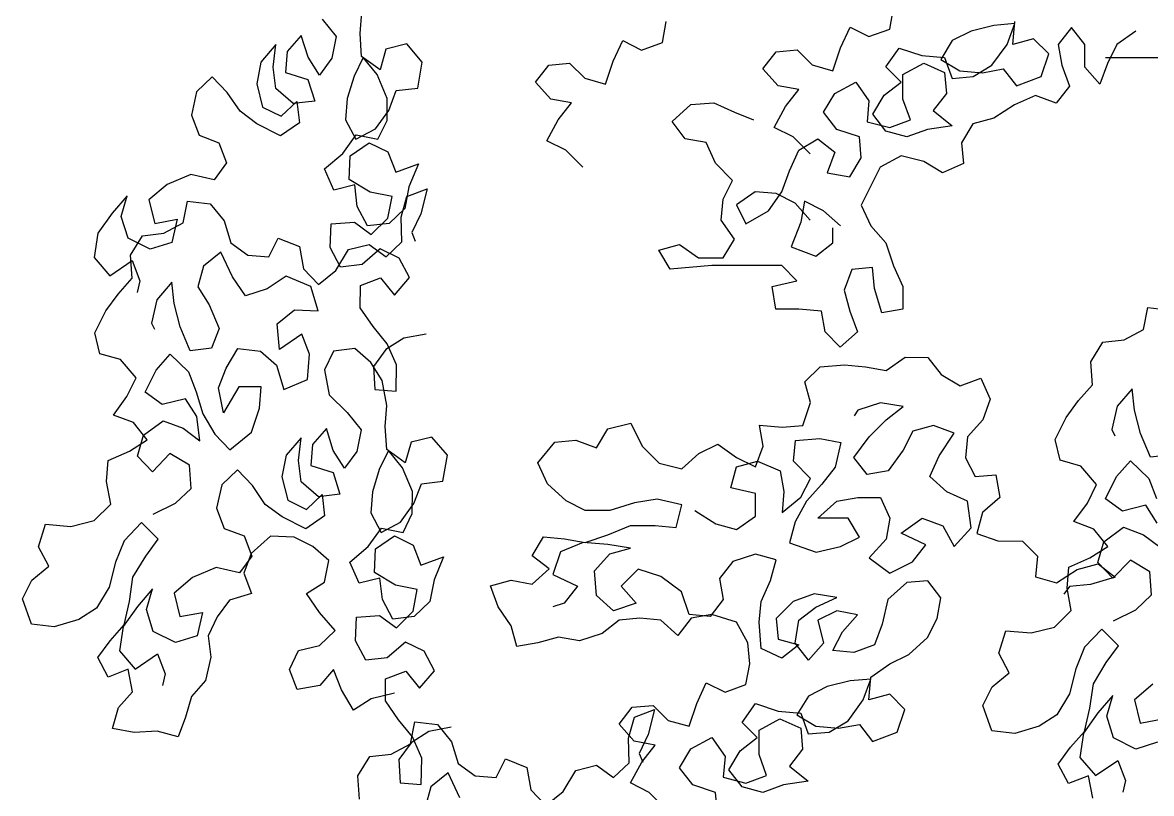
# Model space of a CAD drawing. Header units: millimetres. Extents: x -249630 to 95394, y -188036 to 109963.
# Drawn here: x -97051.3 to -96683.4, y -16428.5 to -16177.3 of the extents above; entities that cross this region are included whole.
import ezdxf

# ---------------------------------------------------------------- set-up
doc = ezdxf.new("R2010")
doc.units = ezdxf.units.MM
doc.layers.add('AHojas', color=86, linetype='Continuous')
doc.layers.add('ATronco', color=36, linetype='Continuous')

# ---------------------------------------------------------------- blocks, each defined once
blk = doc.blocks.new('Arbol_01')
at = {"layer": 'AHojas'}
for p, q in [((-0.54598, 1.9744), (-0.54391, 1.98572)), ((-0.85483, 1.97971), (-0.84726, 1.97033)), ((-0.83419, 1.97206), (-0.83328, 1.98354)), ((-0.66969, 1.96713), (-0.66762, 1.97846)), ((-0.47906, 1.9661), (-0.47802, 1.97845)), ((-0.83334, 1.95952), (-0.83419, 1.97206)), ((-0.57276, 1.96412), (-0.5676, 1.97545)), ((-0.5676, 1.97545), (-0.55731, 1.97029)), ((-0.55731, 1.97029), (-0.54598, 1.9744)), ((-0.50171, 1.97333), (-0.51201, 1.96819)), ((-0.48935, 1.9764), (-0.50171, 1.97333)), ((-0.47802, 1.97742), (-0.48935, 1.9764)), ((-0.48215, 1.9661), (-0.47802, 1.97742)), ((-0.44713, 1.97534), (-0.45435, 1.96607)), ((-0.43993, 1.96606), (-0.44713, 1.97534)), ((-0.41213, 1.97324), (-0.42243, 1.96605)), ((-0.87994, 1.966), (-0.88809, 1.95649)), ((-0.88139, 1.95364), (-0.87994, 1.966)), ((-0.86616, 1.97091), (-0.87377, 1.96228)), ((-0.86248, 1.95907), (-0.86616, 1.97091)), ((-0.84726, 1.97033), (-0.84959, 1.9585)), ((-0.80878, 1.96634), (-0.82009, 1.96354)), ((-0.80033, 1.95643), (-0.80878, 1.96634)), ((-0.69647, 1.95686), (-0.69131, 1.96818)), ((-0.69131, 1.96818), (-0.68102, 1.96302)), ((-0.68102, 1.96302), (-0.66969, 1.96713)), ((-0.51201, 1.96819), (-0.5182, 1.9579)), ((-0.4904, 1.95478), (-0.48215, 1.9661)), ((-0.46773, 1.96918), (-0.47906, 1.9661)), ((-0.4595, 1.96093), (-0.46773, 1.96918)), ((-0.45435, 1.96607), (-0.4523, 1.95475)), ((-0.43994, 1.95371), (-0.43993, 1.96606)), ((-0.42243, 1.96605), (-0.42759, 1.95575)), ((-0.87377, 1.96228), (-0.87469, 1.9508)), ((-0.8233, 1.95225), (-0.83334, 1.95952)), ((-0.82009, 1.96354), (-0.8233, 1.95225)), ((-0.61499, 1.95284), (-0.60777, 1.9621)), ((-0.60777, 1.9621), (-0.59645, 1.96312)), ((-0.59645, 1.96312), (-0.58822, 1.95487)), ((-0.57689, 1.95177), (-0.57276, 1.96412)), ((-0.54806, 1.9538), (-0.54084, 1.96409)), ((-0.54084, 1.96409), (-0.52849, 1.95996)), ((-0.52849, 1.95996), (-0.51614, 1.95892)), ((-0.46363, 1.94858), (-0.4595, 1.96093)), ((-0.88809, 1.95649), (-0.89042, 1.94466)), ((-0.88001, 1.94199), (-0.88139, 1.95364)), ((-0.85633, 1.94934), (-0.86248, 1.95907)), ((-0.84959, 1.9585), (-0.85633, 1.94934)), ((-0.83246, 1.95899), (-0.83743, 1.94876)), ((-0.82489, 1.94961), (-0.83246, 1.95899)), ((-0.80284, 1.94231), (-0.80033, 1.95643)), ((-0.73869, 1.94557), (-0.73148, 1.95483)), ((-0.73148, 1.95483), (-0.72015, 1.95585)), ((-0.72015, 1.95585), (-0.71192, 1.94761)), ((-0.7006, 1.94451), (-0.69647, 1.95686)), ((-0.58822, 1.95487), (-0.57689, 1.95177)), ((-0.53983, 1.94556), (-0.54806, 1.9538)), ((-0.5388, 1.94968), (-0.52747, 1.95585)), ((-0.52747, 1.95585), (-0.51614, 1.95069)), ((-0.5182, 1.9579), (-0.50791, 1.95171)), ((-0.51614, 1.95892), (-0.51203, 1.94759)), ((-0.5007, 1.94861), (-0.4904, 1.95478)), ((-0.4523, 1.95475), (-0.44819, 1.94342)), ((-0.43172, 1.94443), (-0.43994, 1.95371)), ((-0.42759, 1.95575), (-0.43172, 1.94443)), ((-0.9146, 1.94844), (-0.9231, 1.94034)), ((-0.9065, 1.93994), (-0.9146, 1.94844)), ((-0.87469, 1.9508), (-0.86251, 1.94706)), ((-0.86251, 1.94706), (-0.85884, 1.93522)), ((-0.83743, 1.94876), (-0.84117, 1.93658)), ((-0.81945, 1.9367), (-0.82489, 1.94961)), ((-0.71192, 1.94761), (-0.7006, 1.94451)), ((-0.60676, 1.94356), (-0.61499, 1.95284)), ((-0.53881, 1.93629), (-0.5388, 1.94968)), ((-0.51614, 1.95069), (-0.51512, 1.93936)), ((-0.51203, 1.94759), (-0.5007, 1.94861)), ((-0.50791, 1.95171), (-0.49555, 1.95067)), ((-0.49555, 1.95067), (-0.48422, 1.95272)), ((-0.48422, 1.95272), (-0.47702, 1.94344)), ((-0.47702, 1.94344), (-0.46363, 1.94858)), ((-0.89042, 1.94466), (-0.88728, 1.93194)), ((-0.87049, 1.93384), (-0.88001, 1.94199)), ((-0.81859, 1.93017), (-0.8145, 1.94093)), ((-0.8145, 1.94093), (-0.80284, 1.94231)), ((-0.73047, 1.9363), (-0.73869, 1.94557)), ((-0.59544, 1.94149), (-0.60676, 1.94356)), ((-0.60265, 1.93223), (-0.59544, 1.94149)), ((-0.57588, 1.93941), (-0.56454, 1.94558)), ((-0.56454, 1.94558), (-0.55734, 1.93528)), ((-0.5491, 1.93836), (-0.53983, 1.94556)), ((-0.44819, 1.94342), (-0.45541, 1.93416)), ((-0.9231, 1.94034), (-0.92596, 1.92763)), ((-0.89947, 1.92968), (-0.9065, 1.93994)), ((-0.87705, 1.92697), (-0.86855, 1.93507)), ((-0.85884, 1.93522), (-0.87049, 1.93384)), ((-0.86855, 1.93507), (-0.86717, 1.92341)), ((-0.84117, 1.93658), (-0.84209, 1.92511)), ((-0.81949, 1.92469), (-0.81945, 1.9367)), ((-0.71914, 1.93423), (-0.73047, 1.9363)), ((-0.58206, 1.92912), (-0.57588, 1.93941)), ((-0.55734, 1.93528), (-0.55838, 1.92395)), ((-0.55529, 1.92807), (-0.5491, 1.93836)), ((-0.5347, 1.92496), (-0.53881, 1.93629)), ((-0.51512, 1.93936), (-0.52234, 1.9301)), ((-0.46673, 1.93828), (-0.47806, 1.93315)), ((-0.45541, 1.93416), (-0.46673, 1.93828)), ((-0.8903, 1.92294), (-0.89947, 1.92968)), ((-0.88728, 1.93194), (-0.87705, 1.92697)), ((-0.82585, 1.92012), (-0.81859, 1.93017)), ((-0.72636, 1.92497), (-0.71914, 1.93423)), ((-0.66444, 1.92405), (-0.65414, 1.93331)), ((-0.65414, 1.93331), (-0.64178, 1.93433)), ((-0.64178, 1.93433), (-0.63046, 1.92917)), ((-0.63046, 1.92917), (-0.62016, 1.92504)), ((-0.60884, 1.92091), (-0.60265, 1.93223)), ((-0.57486, 1.91985), (-0.58206, 1.92912)), ((-0.52234, 1.9301), (-0.51205, 1.92185)), ((-0.47806, 1.93315), (-0.48939, 1.92595)), ((-0.92596, 1.92763), (-0.92175, 1.91667)), ((-0.87743, 1.91637), (-0.8903, 1.92294)), ((-0.86717, 1.92341), (-0.87743, 1.91637)), ((-0.84209, 1.92511), (-0.83647, 1.9145)), ((-0.82446, 1.91446), (-0.81949, 1.92469)), ((-0.73255, 1.91364), (-0.72636, 1.92497)), ((-0.65724, 1.91478), (-0.66444, 1.92405)), ((-0.55838, 1.92395), (-0.54603, 1.92085)), ((-0.54809, 1.9188), (-0.55529, 1.92807)), ((-0.54603, 1.92085), (-0.5347, 1.92496)), ((-0.50072, 1.92287), (-0.50691, 1.91258)), ((-0.48939, 1.92595), (-0.50072, 1.92287)), ((-0.92175, 1.91667), (-0.91099, 1.91258)), ((-0.84355, 1.90675), (-0.83628, 1.91679)), ((-0.83647, 1.9145), (-0.82585, 1.92012)), ((-0.83628, 1.91679), (-0.82446, 1.91446)), ((-0.59855, 1.91575), (-0.60884, 1.92091)), ((-0.56251, 1.91572), (-0.57486, 1.91985)), ((-0.53677, 1.9157), (-0.54809, 1.9188)), ((-0.52544, 1.9198), (-0.53677, 1.9157)), ((-0.51205, 1.92185), (-0.52544, 1.9198)), ((-0.91099, 1.91258), (-0.90678, 1.90162)), ((-0.83949, 1.9055), (-0.82923, 1.91254)), ((-0.82923, 1.91254), (-0.819, 1.90756)), ((-0.72225, 1.90849), (-0.73255, 1.91364)), ((-0.64592, 1.91271), (-0.65724, 1.91478)), ((-0.64078, 1.90138), (-0.64592, 1.91271)), ((-0.58929, 1.90648), (-0.59855, 1.91575)), ((-0.59547, 1.90854), (-0.58516, 1.91471)), ((-0.58516, 1.91471), (-0.5759, 1.90749)), ((-0.56149, 1.90439), (-0.56251, 1.91572)), ((-0.50691, 1.91258), (-0.50589, 1.90125)), ((-0.85346, 1.8983), (-0.84355, 1.90675)), ((-0.84006, 1.89261), (-0.83949, 1.9055)), ((-0.819, 1.90756), (-0.81479, 1.8966)), ((-0.71299, 1.89921), (-0.72225, 1.90849)), ((-0.60063, 1.89722), (-0.59547, 1.90854)), ((-0.5759, 1.90749), (-0.58003, 1.89617)), ((-0.56768, 1.8941), (-0.56149, 1.90439)), ((-0.53987, 1.9054), (-0.5512, 1.89923)), ((-0.52751, 1.9023), (-0.53987, 1.9054)), ((-0.90678, 1.90162), (-0.91352, 1.89245)), ((-0.84837, 1.8868), (-0.85346, 1.8983)), ((-0.81479, 1.8966), (-0.80242, 1.90116)), ((-0.80242, 1.90116), (-0.80757, 1.88864)), ((-0.63152, 1.8921), (-0.64078, 1.90138)), ((-0.5512, 1.89923), (-0.56152, 1.87865)), ((-0.51722, 1.89611), (-0.52751, 1.9023)), ((-0.50589, 1.90125), (-0.51722, 1.89611)), ((-0.92622, 1.89531), (-0.93913, 1.88987)), ((-0.91352, 1.89245), (-0.92622, 1.89531)), ((-0.8286, 1.88569), (-0.84006, 1.89261)), ((-0.63668, 1.88181), (-0.63152, 1.8921)), ((-0.60476, 1.8859), (-0.60063, 1.89722)), ((-0.58003, 1.89617), (-0.56768, 1.8941)), ((-0.93913, 1.88987), (-0.94904, 1.88143)), ((-0.83706, 1.8896), (-0.84837, 1.8868)), ((-0.83568, 1.87794), (-0.83706, 1.8896)), ((-0.81677, 1.88336), (-0.8286, 1.88569)), ((-0.80757, 1.88864), (-0.8099, 1.87681)), ((-0.80865, 1.88334), (-0.79769, 1.88754)), ((-0.79769, 1.88754), (-0.80108, 1.87396)), ((-0.61917, 1.88591), (-0.62947, 1.87871)), ((-0.60785, 1.88487), (-0.61917, 1.88591)), ((-0.61197, 1.87561), (-0.60476, 1.8859)), ((-0.96087, 1.88375), (-0.96902, 1.87424)), ((-0.96408, 1.87246), (-0.96087, 1.88375)), ((-0.94904, 1.88143), (-0.9459, 1.8687)), ((-0.93036, 1.86901), (-0.92803, 1.88083)), ((-0.92803, 1.88083), (-0.91568, 1.87939)), ((-0.91568, 1.87939), (-0.90811, 1.87001)), ((-0.8191, 1.87154), (-0.81677, 1.88336)), ((-0.81186, 1.87204), (-0.80865, 1.88334)), ((-0.63772, 1.87048), (-0.63668, 1.88181)), ((-0.59755, 1.87971), (-0.60785, 1.88487)), ((-0.58932, 1.87044), (-0.59755, 1.87971)), ((-0.5924, 1.88074), (-0.59447, 1.86941)), ((-0.58211, 1.87558), (-0.5924, 1.88074)), ((-0.96902, 1.87424), (-0.97681, 1.86331)), ((-0.83006, 1.86733), (-0.83568, 1.87794)), ((-0.8099, 1.87681), (-0.8184, 1.86871)), ((-0.80108, 1.87396), (-0.80606, 1.86373)), ((-0.62947, 1.87871), (-0.62434, 1.86841)), ((-0.62434, 1.86841), (-0.61197, 1.87561)), ((-0.57285, 1.86733), (-0.58211, 1.87558)), ((-0.56152, 1.87865), (-0.55638, 1.86732)), ((-0.9604, 1.86062), (-0.96408, 1.87246)), ((-0.9459, 1.8687), (-0.93371, 1.87097)), ((-0.94097, 1.86338), (-0.93036, 1.86901)), ((-0.93371, 1.87097), (-0.93657, 1.85826)), ((-0.90811, 1.87001), (-0.90443, 1.85816)), ((-0.8504, 1.85555), (-0.84983, 1.86844)), ((-0.84983, 1.86844), (-0.83729, 1.86929)), ((-0.83729, 1.86929), (-0.82813, 1.86256)), ((-0.8184, 1.86871), (-0.83006, 1.86733)), ((-0.82813, 1.86256), (-0.8191, 1.87154)), ((-0.81154, 1.85862), (-0.81186, 1.87204)), ((-0.63052, 1.86018), (-0.63772, 1.87048)), ((-0.59447, 1.86941), (-0.59963, 1.85603)), ((-0.55638, 1.86732), (-0.54815, 1.85804)), ((-0.97681, 1.86331), (-0.97879, 1.85007)), ((-0.95901, 1.85142), (-0.95263, 1.862)), ((-0.95263, 1.862), (-0.94097, 1.86338)), ((-0.80606, 1.86373), (-0.80413, 1.85895)), ((-0.57698, 1.85807), (-0.57697, 1.86631)), ((-0.94841, 1.85458), (-0.9604, 1.86062)), ((-0.93657, 1.85826), (-0.94841, 1.85458)), ((-0.90443, 1.85816), (-0.89527, 1.85143)), ((-0.88379, 1.85052), (-0.87882, 1.86074)), ((-0.87882, 1.86074), (-0.86718, 1.85612)), ((-0.86718, 1.85612), (-0.86491, 1.84393)), ((-0.84478, 1.84494), (-0.8504, 1.85555)), ((-0.84052, 1.85446), (-0.82921, 1.85726)), ((-0.82321, 1.85477), (-0.83312, 1.84632)), ((-0.82921, 1.85726), (-0.82004, 1.85052)), ((-0.81298, 1.8498), (-0.82321, 1.85477)), ((-0.82004, 1.85052), (-0.81154, 1.85862)), ((-0.67171, 1.85404), (-0.66038, 1.85712)), ((-0.66038, 1.85712), (-0.65009, 1.8499)), ((-0.63671, 1.84989), (-0.63052, 1.86018)), ((-0.59963, 1.85603), (-0.58625, 1.85087)), ((-0.58625, 1.85087), (-0.57698, 1.85807)), ((-0.54815, 1.85804), (-0.54404, 1.84568)), ((-0.97879, 1.85007), (-0.97034, 1.84016)), ((-0.95817, 1.83888), (-0.95901, 1.85142)), ((-0.90992, 1.85306), (-0.9193, 1.84549)), ((-0.9036, 1.83962), (-0.90992, 1.85306)), ((-0.89527, 1.85143), (-0.88379, 1.85052)), ((-0.84743, 1.843), (-0.84052, 1.85446)), ((-0.80735, 1.83919), (-0.81298, 1.8498)), ((-0.66554, 1.84374), (-0.67171, 1.85404)), ((-0.65009, 1.8499), (-0.63671, 1.84989)), ((-0.97034, 1.84016), (-0.95814, 1.84843)), ((-0.95814, 1.84843), (-0.95393, 1.83747)), ((-0.9193, 1.84549), (-0.92251, 1.8342)), ((-0.86491, 1.84393), (-0.85681, 1.83543)), ((-0.85681, 1.83543), (-0.84743, 1.843)), ((-0.83312, 1.84632), (-0.84478, 1.84494)), ((-0.64289, 1.84577), (-0.66554, 1.84374)), ((-0.60479, 1.84574), (-0.64289, 1.84577)), ((-0.59656, 1.8375), (-0.60479, 1.84574)), ((-0.5667, 1.84365), (-0.57082, 1.83232)), ((-0.55537, 1.84467), (-0.5667, 1.84365)), ((-0.55435, 1.83334), (-0.55537, 1.84467)), ((-0.54404, 1.84568), (-0.5389, 1.83435)), ((-0.96578, 1.83025), (-0.95817, 1.83888)), ((-0.95393, 1.83747), (-0.95536, 1.83111)), ((-0.93663, 1.83671), (-0.94478, 1.82719)), ((-0.93525, 1.82505), (-0.93663, 1.83671)), ((-0.89656, 1.82936), (-0.9036, 1.83962)), ((-0.87446, 1.84007), (-0.88472, 1.83304)), ((-0.86105, 1.83438), (-0.87446, 1.84007)), ((-0.83403, 1.83485), (-0.82307, 1.83906)), ((-0.82307, 1.83906), (-0.8155, 1.82968)), ((-0.8155, 1.82968), (-0.80735, 1.83919)), ((-0.60995, 1.83442), (-0.59656, 1.8375)), ((-0.97252, 1.82109), (-0.96578, 1.83025)), ((-0.92251, 1.8342), (-0.91635, 1.82447)), ((-0.88472, 1.83304), (-0.89656, 1.82936)), ((-0.85703, 1.82113), (-0.86105, 1.83438)), ((-0.83406, 1.82284), (-0.83403, 1.83485)), ((-0.6079, 1.82206), (-0.60995, 1.83442)), ((-0.57082, 1.83232), (-0.56775, 1.82099)), ((-0.55024, 1.81995), (-0.55435, 1.83334)), ((-0.5389, 1.83435), (-0.53891, 1.822)), ((-0.94478, 1.82719), (-0.94764, 1.81449)), ((-0.9321, 1.81233), (-0.93525, 1.82505)), ((-0.91635, 1.82447), (-0.91091, 1.81156)), ((-0.97855, 1.8091), (-0.97252, 1.82109)), ((-0.8793, 1.81413), (-0.86992, 1.82169)), ((-0.86992, 1.82169), (-0.85703, 1.82113)), ((-0.82703, 1.81258), (-0.83406, 1.82284)), ((-0.59555, 1.82205), (-0.6079, 1.82206)), ((-0.58319, 1.82101), (-0.59555, 1.82205)), ((-0.58114, 1.80968), (-0.58319, 1.82101)), ((-0.56775, 1.82099), (-0.56364, 1.80966)), ((-0.53891, 1.822), (-0.55024, 1.81995)), ((-0.40787, 1.81104), (-0.40555, 1.82287)), ((-0.40555, 1.82287), (-0.39319, 1.82142)), ((-0.94764, 1.81449), (-0.94606, 1.81113)), ((-0.92666, 1.79942), (-0.9321, 1.81233)), ((-0.8781, 1.80017), (-0.8793, 1.81413)), ((-0.81946, 1.8032), (-0.82703, 1.81258)), ((-0.97576, 1.79779), (-0.97855, 1.8091)), ((-0.91091, 1.81156), (-0.915, 1.8008)), ((-0.86589, 1.80844), (-0.8781, 1.80017)), ((-0.86168, 1.79748), (-0.86589, 1.80844)), ((-0.81045, 1.80618), (-0.82017, 1.80002)), ((-0.79825, 1.80844), (-0.81045, 1.80618)), ((-0.57291, 1.80143), (-0.58114, 1.80968)), ((-0.56364, 1.80966), (-0.57291, 1.80143)), ((-0.41848, 1.80542), (-0.40787, 1.81104)), ((-0.915, 1.8008), (-0.92666, 1.79942)), ((-0.90709, 1.79001), (-0.9007, 1.80059)), ((-0.9007, 1.80059), (-0.88834, 1.79914)), ((-0.83695, 1.80059), (-0.84861, 1.79921)), ((-0.82832, 1.79297), (-0.83695, 1.80059)), ((-0.82017, 1.80002), (-0.82691, 1.79086)), ((-0.81437, 1.79171), (-0.81946, 1.8032)), ((-0.43653, 1.79346), (-0.43014, 1.80404)), ((-0.43014, 1.80404), (-0.41848, 1.80542)), ((-0.96447, 1.79458), (-0.97576, 1.79779)), ((-0.95602, 1.78467), (-0.96447, 1.79458)), ((-0.94506, 1.78887), (-0.93744, 1.79751)), ((-0.93744, 1.79751), (-0.92758, 1.78794)), ((-0.88834, 1.79914), (-0.87971, 1.79152)), ((-0.86278, 1.78371), (-0.86168, 1.79748)), ((-0.84861, 1.79921), (-0.85358, 1.78898)), ((-0.54791, 1.78864), (-0.53761, 1.79583)), ((-0.53761, 1.79583), (-0.52525, 1.79582)), ((-0.52525, 1.79582), (-0.51805, 1.78655)), ((-0.43568, 1.78092), (-0.43653, 1.79346)), ((-0.95109, 1.77688), (-0.94506, 1.78887)), ((-0.92758, 1.78794), (-0.92337, 1.77698)), ((-0.91118, 1.77925), (-0.90709, 1.79001)), ((-0.87971, 1.79152), (-0.87569, 1.77827)), ((-0.85358, 1.78898), (-0.85097, 1.77538)), ((-0.82217, 1.78325), (-0.82832, 1.79297)), ((-0.82691, 1.79086), (-0.82606, 1.77832)), ((-0.81458, 1.77741), (-0.81437, 1.79171)), ((-0.59219, 1.7825), (-0.58395, 1.79073)), ((-0.58395, 1.79073), (-0.57056, 1.79175)), ((-0.57056, 1.79175), (-0.55924, 1.79071)), ((-0.55924, 1.79071), (-0.54791, 1.78864)), ((-0.96099, 1.77444), (-0.95602, 1.78467)), ((-0.87569, 1.77827), (-0.86278, 1.78371)), ((-0.81955, 1.76964), (-0.82217, 1.78325)), ((-0.58911, 1.77117), (-0.59219, 1.7825)), ((-0.51805, 1.78655), (-0.50776, 1.78036)), ((-0.50776, 1.78036), (-0.49643, 1.78447)), ((-0.49643, 1.78447), (-0.49129, 1.77314)), ((-0.94193, 1.77015), (-0.95109, 1.77688)), ((-0.92337, 1.77698), (-0.91969, 1.76514)), ((-0.90856, 1.76564), (-0.91118, 1.77925)), ((-0.90005, 1.77975), (-0.90856, 1.76564)), ((-0.88804, 1.77971), (-0.90005, 1.77975)), ((-0.88896, 1.76824), (-0.88804, 1.77971)), ((-0.85097, 1.77538), (-0.84111, 1.76581)), ((-0.82606, 1.77832), (-0.81458, 1.77741)), ((-0.4433, 1.77229), (-0.43568, 1.78092)), ((-0.41414, 1.77874), (-0.42229, 1.76923)), ((-0.41276, 1.76708), (-0.41414, 1.77874)), ((-0.96826, 1.76439), (-0.96099, 1.77444)), ((-0.92921, 1.77329), (-0.94193, 1.77015)), ((-0.92305, 1.76356), (-0.92921, 1.77329)), ((-0.82047, 1.75817), (-0.81955, 1.76964)), ((-0.59324, 1.75882), (-0.58911, 1.77117)), ((-0.55102, 1.77113), (-0.56338, 1.76703)), ((-0.53866, 1.76906), (-0.55102, 1.77113)), ((-0.54794, 1.76186), (-0.53866, 1.76906)), ((-0.49129, 1.77314), (-0.49542, 1.76182)), ((-0.45003, 1.76312), (-0.4433, 1.77229)), ((-0.42229, 1.76923), (-0.42515, 1.75652)), ((-0.95749, 1.7603), (-0.96826, 1.76439)), ((-0.92132, 1.75049), (-0.92305, 1.76356)), ((-0.91969, 1.76514), (-0.91319, 1.754)), ((-0.89323, 1.75518), (-0.88896, 1.76824)), ((-0.84111, 1.76581), (-0.83354, 1.75643)), ((-0.56338, 1.76703), (-0.56544, 1.76394)), ((-0.45607, 1.75113), (-0.45003, 1.76312)), ((-0.40962, 1.75436), (-0.41276, 1.76708)), ((-0.94993, 1.75092), (-0.95749, 1.7603)), ((-0.95204, 1.7534), (-0.94125, 1.76132)), ((-0.94125, 1.76132), (-0.93048, 1.75723)), ((-0.93048, 1.75723), (-0.92132, 1.75049)), ((-0.85243, 1.75702), (-0.86005, 1.74838)), ((-0.84876, 1.74517), (-0.85243, 1.75702)), ((-0.81962, 1.74563), (-0.82047, 1.75817)), ((-0.70549, 1.74656), (-0.6993, 1.75685)), ((-0.6993, 1.75685), (-0.68694, 1.75993)), ((-0.68694, 1.75993), (-0.68078, 1.74757)), ((-0.61693, 1.75884), (-0.60457, 1.7578)), ((-0.61488, 1.74751), (-0.61693, 1.75884)), ((-0.60457, 1.7578), (-0.59324, 1.75882)), ((-0.55721, 1.75261), (-0.54794, 1.76186)), ((-0.5222, 1.75875), (-0.53353, 1.75567)), ((-0.51087, 1.75462), (-0.5222, 1.75875)), ((-0.49542, 1.76182), (-0.50367, 1.75256)), ((-0.42515, 1.75652), (-0.42357, 1.75316)), ((-0.95966, 1.74477), (-0.94993, 1.75092)), ((-0.95525, 1.74211), (-0.95204, 1.7534)), ((-0.91319, 1.754), (-0.90509, 1.7455)), ((-0.90509, 1.7455), (-0.89323, 1.75518)), ((-0.86622, 1.75211), (-0.87437, 1.74259)), ((-0.86767, 1.73975), (-0.86622, 1.75211)), ((-0.83354, 1.75643), (-0.83587, 1.74461)), ((-0.79505, 1.75245), (-0.80636, 1.74965)), ((-0.7866, 1.74253), (-0.79505, 1.75245)), ((-0.72814, 1.74967), (-0.71681, 1.75069)), ((-0.71681, 1.75069), (-0.70549, 1.74656)), ((-0.59841, 1.73926), (-0.59737, 1.75058)), ((-0.59737, 1.75058), (-0.58398, 1.7516)), ((-0.58398, 1.7516), (-0.57266, 1.74953)), ((-0.56546, 1.74129), (-0.55721, 1.75261)), ((-0.53353, 1.75567), (-0.53868, 1.74538)), ((-0.51912, 1.74227), (-0.51087, 1.75462)), ((-0.50367, 1.75256), (-0.50471, 1.74123)), ((-0.45327, 1.73982), (-0.45607, 1.75113)), ((-0.40418, 1.74145), (-0.40962, 1.75436)), ((-0.97115, 1.73968), (-0.95966, 1.74477)), ((-0.86005, 1.74838), (-0.86096, 1.73691)), ((-0.8426, 1.73545), (-0.84876, 1.74517)), ((-0.83587, 1.74461), (-0.8426, 1.73545)), ((-0.81874, 1.74509), (-0.82371, 1.73486)), ((-0.80957, 1.73836), (-0.81962, 1.74563)), ((-0.81117, 1.73571), (-0.81874, 1.74509)), ((-0.80636, 1.74965), (-0.80957, 1.73836)), ((-0.73742, 1.73836), (-0.72814, 1.74967)), ((-0.68078, 1.74757), (-0.67152, 1.73829)), ((-0.64989, 1.74342), (-0.63959, 1.74856)), ((-0.63959, 1.74856), (-0.6293, 1.74135)), ((-0.61901, 1.73619), (-0.61488, 1.74751)), ((-0.57266, 1.74953), (-0.57576, 1.73615)), ((-0.53868, 1.74538), (-0.54693, 1.73406)), ((-0.97206, 1.7282), (-0.97115, 1.73968)), ((-0.94715, 1.73361), (-0.95525, 1.74211)), ((-0.93759, 1.74347), (-0.94715, 1.73361)), ((-0.92701, 1.73709), (-0.93759, 1.74347)), ((-0.87437, 1.74259), (-0.8767, 1.73077)), ((-0.86628, 1.72809), (-0.86767, 1.73975)), ((-0.78911, 1.72841), (-0.7866, 1.74253)), ((-0.73228, 1.72702), (-0.73742, 1.73836)), ((-0.67152, 1.73829), (-0.65917, 1.73519)), ((-0.65917, 1.73519), (-0.64989, 1.74342)), ((-0.6293, 1.74135), (-0.61901, 1.73619)), ((-0.6293, 1.7362), (-0.61798, 1.73928)), ((-0.61798, 1.73928), (-0.60562, 1.73412)), ((-0.58915, 1.72998), (-0.59841, 1.73926)), ((-0.55826, 1.73201), (-0.56546, 1.74129)), ((-0.52428, 1.73095), (-0.51912, 1.74227)), ((-0.50471, 1.74123), (-0.49957, 1.73093)), ((-0.44198, 1.73661), (-0.45327, 1.73982)), ((-0.42257, 1.73091), (-0.41495, 1.73954)), ((-0.41495, 1.73954), (-0.40509, 1.72998)), ((-0.39252, 1.74284), (-0.40418, 1.74145)), ((-0.92616, 1.72455), (-0.92701, 1.73709)), ((-0.90088, 1.73454), (-0.90938, 1.72644)), ((-0.89278, 1.72604), (-0.90088, 1.73454)), ((-0.86096, 1.73691), (-0.84879, 1.73317)), ((-0.84879, 1.73317), (-0.84511, 1.72132)), ((-0.82371, 1.73486), (-0.82745, 1.72269)), ((-0.80573, 1.72281), (-0.81117, 1.73571)), ((-0.6324, 1.72487), (-0.6293, 1.7362)), ((-0.60562, 1.73412), (-0.60357, 1.72279)), ((-0.57576, 1.73615), (-0.58298, 1.72689)), ((-0.54693, 1.73406), (-0.55826, 1.73201)), ((-0.49957, 1.73093), (-0.48824, 1.73195)), ((-0.48824, 1.73195), (-0.48619, 1.71959)), ((-0.43353, 1.7267), (-0.44198, 1.73661)), ((-0.9698, 1.71601), (-0.97206, 1.7282)), ((-0.90938, 1.72644), (-0.91224, 1.71374)), ((-0.88574, 1.71578), (-0.89278, 1.72604)), ((-0.8767, 1.73077), (-0.87355, 1.71805)), ((-0.85677, 1.71994), (-0.86628, 1.72809)), ((-0.80486, 1.71627), (-0.80077, 1.72703)), ((-0.80077, 1.72703), (-0.78911, 1.72841)), ((-0.72199, 1.71775), (-0.73228, 1.72702)), ((-0.59431, 1.71969), (-0.58915, 1.72998)), ((-0.58298, 1.72689), (-0.59122, 1.71763)), ((-0.51502, 1.72271), (-0.52428, 1.73095)), ((-0.4385, 1.71647), (-0.43353, 1.7267)), ((-0.42861, 1.71892), (-0.42257, 1.73091)), ((-0.40509, 1.72998), (-0.40088, 1.71902)), ((-0.93466, 1.71644), (-0.92616, 1.72455)), ((-0.86332, 1.71307), (-0.85482, 1.72117)), ((-0.84511, 1.72132), (-0.85677, 1.71994)), ((-0.85482, 1.72117), (-0.85344, 1.70952)), ((-0.82745, 1.72269), (-0.82836, 1.71121)), ((-0.80576, 1.7108), (-0.80573, 1.72281)), ((-0.61902, 1.72177), (-0.6324, 1.72487)), ((-0.61903, 1.70942), (-0.61902, 1.72177)), ((-0.60357, 1.72279), (-0.60461, 1.71146)), ((-0.60461, 1.71146), (-0.59431, 1.71969)), ((-0.57475, 1.71761), (-0.56342, 1.71966)), ((-0.56342, 1.71966), (-0.55106, 1.71965)), ((-0.55106, 1.71965), (-0.54593, 1.70832)), ((-0.5037, 1.71755), (-0.51502, 1.72271)), ((-0.97883, 1.70703), (-0.9698, 1.71601)), ((-0.94668, 1.71047), (-0.93466, 1.71644)), ((-0.91224, 1.71374), (-0.90803, 1.70278)), ((-0.87658, 1.70905), (-0.88574, 1.71578)), ((-0.87355, 1.71805), (-0.86332, 1.71307)), ((-0.81213, 1.70623), (-0.80486, 1.71627)), ((-0.7117, 1.71259), (-0.72199, 1.71775)), ((-0.68492, 1.71668), (-0.69831, 1.71258)), ((-0.67257, 1.71873), (-0.68492, 1.71668)), ((-0.65918, 1.71563), (-0.67257, 1.71873)), ((-0.66228, 1.70328), (-0.65918, 1.71563)), ((-0.59122, 1.71763), (-0.59741, 1.70631)), ((-0.58505, 1.70835), (-0.57475, 1.71761)), ((-0.50165, 1.70313), (-0.5037, 1.71755)), ((-0.48619, 1.71959), (-0.49547, 1.71136)), ((-0.44577, 1.70643), (-0.4385, 1.71647)), ((-0.41944, 1.71218), (-0.42861, 1.71892)), ((-0.40672, 1.71533), (-0.41944, 1.71218)), ((-0.40056, 1.7056), (-0.40672, 1.71533)), ((-0.8637, 1.70248), (-0.87658, 1.70905)), ((-0.85344, 1.70952), (-0.8637, 1.70248)), ((-0.82836, 1.71121), (-0.82274, 1.7006)), ((-0.81073, 1.70057), (-0.80576, 1.7108)), ((-0.69831, 1.71258), (-0.7117, 1.71259)), ((-0.65198, 1.71253), (-0.64066, 1.70532)), ((-0.62934, 1.70222), (-0.61903, 1.70942)), ((-0.56858, 1.70834), (-0.58505, 1.70835)), ((-0.56241, 1.69804), (-0.56858, 1.70834)), ((-0.54593, 1.70832), (-0.548, 1.69699)), ((-0.53976, 1.70008), (-0.52842, 1.7083)), ((-0.52842, 1.7083), (-0.5171, 1.70417)), ((-0.49547, 1.71136), (-0.49857, 1.70004)), ((-1.00906, 1.69281), (-1.00532, 1.70498)), ((-1.00532, 1.70498), (-0.99155, 1.70388)), ((-0.99155, 1.70388), (-0.97883, 1.70703)), ((-0.95305, 1.7059), (-0.96261, 1.69604)), ((-0.94407, 1.69687), (-0.95305, 1.7059)), ((-0.90803, 1.70278), (-0.89727, 1.69869)), ((-0.82983, 1.69285), (-0.82256, 1.7029)), ((-0.82274, 1.7006), (-0.81213, 1.70623)), ((-0.82256, 1.7029), (-0.81073, 1.70057)), ((-0.69936, 1.69919), (-0.687, 1.70433)), ((-0.687, 1.70433), (-0.67361, 1.70432)), ((-0.67361, 1.70432), (-0.66228, 1.70328)), ((-0.64066, 1.70532), (-0.62934, 1.70222)), ((-0.59741, 1.70631), (-0.60051, 1.69498)), ((-0.5171, 1.70417), (-0.51093, 1.69284)), ((-0.51093, 1.69284), (-0.50165, 1.70313)), ((-0.43501, 1.70233), (-0.44577, 1.70643)), ((-0.42744, 1.69296), (-0.43501, 1.70233)), ((-0.42955, 1.69543), (-0.41876, 1.70335)), ((-0.41876, 1.70335), (-0.408, 1.69926)), ((-0.96261, 1.69604), (-0.96723, 1.68439)), ((-0.9508, 1.6877), (-0.94407, 1.69687)), ((-0.89727, 1.69869), (-0.89306, 1.68773)), ((-0.88296, 1.69847), (-0.89341, 1.68914)), ((-0.87007, 1.69791), (-0.88296, 1.69847)), ((-0.85985, 1.69293), (-0.87007, 1.69791)), ((-0.82577, 1.69161), (-0.81551, 1.69864)), ((-0.81551, 1.69864), (-0.80528, 1.69367)), ((-0.74055, 1.6879), (-0.73437, 1.69819)), ((-0.73437, 1.69819), (-0.72304, 1.69715)), ((-0.71275, 1.69509), (-0.72511, 1.68995)), ((-0.72304, 1.69715), (-0.71172, 1.69508)), ((-0.69936, 1.69404), (-0.71275, 1.69509)), ((-0.71172, 1.69508), (-0.69936, 1.69919)), ((-0.57271, 1.6929), (-0.56241, 1.69804)), ((-0.548, 1.69699), (-0.55727, 1.68671)), ((-0.52638, 1.69389), (-0.53976, 1.70008)), ((-0.49857, 1.70004), (-0.48725, 1.69591)), ((-0.48725, 1.69591), (-0.47386, 1.6959)), ((-0.47386, 1.6959), (-0.46563, 1.68765)), ((-0.43276, 1.68414), (-0.42955, 1.69543)), ((-0.408, 1.69926), (-0.39883, 1.69253)), ((-1.00344, 1.6822), (-1.00906, 1.69281)), ((-0.89341, 1.68914), (-0.8975, 1.67838)), ((-0.85121, 1.68532), (-0.85985, 1.69293)), ((-0.83974, 1.6844), (-0.82983, 1.69285)), ((-0.82633, 1.67872), (-0.82577, 1.69161)), ((-0.80528, 1.69367), (-0.80107, 1.68271)), ((-0.72511, 1.68995), (-0.72924, 1.6776)), ((-0.68701, 1.69197), (-0.69936, 1.69404)), ((-0.69834, 1.68889), (-0.68701, 1.69197)), ((-0.60051, 1.69498), (-0.5861, 1.68982)), ((-0.5861, 1.68982), (-0.57271, 1.6929)), ((-0.53359, 1.68463), (-0.52638, 1.69389)), ((-0.43717, 1.6868), (-0.42744, 1.69296)), ((-0.96723, 1.68439), (-0.97063, 1.67081)), ((-0.95772, 1.67624), (-0.9508, 1.6877)), ((-0.89306, 1.68773), (-0.89979, 1.67856)), ((-0.85354, 1.67349), (-0.85121, 1.68532)), ((-0.83465, 1.67291), (-0.83974, 1.6844)), ((-0.80107, 1.68271), (-0.7887, 1.68727)), ((-0.7887, 1.68727), (-0.79385, 1.67474)), ((-0.73129, 1.68069), (-0.74055, 1.6879)), ((-0.70658, 1.67964), (-0.69834, 1.68889)), ((-0.63141, 1.68471), (-0.63863, 1.67545)), ((-0.61905, 1.68882), (-0.63141, 1.68471)), ((-0.60773, 1.68572), (-0.61905, 1.68882)), ((-0.61083, 1.6744), (-0.60773, 1.68572)), ((-0.55727, 1.68671), (-0.54595, 1.67846)), ((-0.54595, 1.67846), (-0.53359, 1.68463)), ((-0.46563, 1.68765), (-0.46667, 1.67633)), ((-0.44866, 1.68171), (-0.43717, 1.6868)), ((-0.44401, 1.68042), (-0.43268, 1.6835)), ((-0.42466, 1.67564), (-0.43276, 1.68414)), ((-0.43268, 1.6835), (-0.42342, 1.67629)), ((-0.4151, 1.68551), (-0.42466, 1.67564)), ((-0.40452, 1.67912), (-0.4151, 1.68551)), ((-1.01282, 1.67463), (-1.00344, 1.6822)), ((-0.9125, 1.68142), (-0.92541, 1.67598)), ((-0.89979, 1.67856), (-0.9125, 1.68142)), ((-0.8975, 1.67838), (-0.89329, 1.66742)), ((-0.81487, 1.6718), (-0.82633, 1.67872)), ((-0.74057, 1.67246), (-0.73129, 1.68069)), ((-0.72924, 1.6776), (-0.71586, 1.67141)), ((-0.70556, 1.66625), (-0.70658, 1.67964)), ((-0.6829, 1.68064), (-0.69217, 1.67138)), ((-0.67055, 1.67651), (-0.6829, 1.68064)), ((-0.45535, 1.67323), (-0.44401, 1.68042)), ((-0.44957, 1.67023), (-0.44866, 1.68171)), ((-0.40367, 1.66658), (-0.40452, 1.67912)), ((-1.01779, 1.6644), (-1.01282, 1.67463)), ((-0.97063, 1.67081), (-0.97754, 1.65935)), ((-0.9597, 1.66301), (-0.95772, 1.67624)), ((-0.92541, 1.67598), (-0.93532, 1.66753)), ((-0.86327, 1.66734), (-0.85354, 1.67349)), ((-0.82334, 1.67571), (-0.83465, 1.67291)), ((-0.82196, 1.66405), (-0.82334, 1.67571)), ((-0.80305, 1.66947), (-0.81487, 1.6718)), ((-0.79385, 1.67474), (-0.79618, 1.66292)), ((-0.76322, 1.67145), (-0.75189, 1.67453)), ((-0.75911, 1.66012), (-0.76322, 1.67145)), ((-0.75189, 1.67453), (-0.74057, 1.67246)), ((-0.71586, 1.67141), (-0.72307, 1.66215)), ((-0.69217, 1.67138), (-0.68395, 1.66211)), ((-0.65923, 1.66827), (-0.67055, 1.67651)), ((-0.63863, 1.67545), (-0.63658, 1.66413)), ((-0.61599, 1.66308), (-0.61083, 1.6744)), ((-0.53669, 1.6733), (-0.547, 1.66404)), ((-0.52536, 1.67432), (-0.53669, 1.6733)), ((-0.51816, 1.66505), (-0.52536, 1.67432)), ((-0.46667, 1.67633), (-0.45535, 1.67323)), ((-0.44814, 1.67116), (-0.45123, 1.66705)), ((-0.43681, 1.67218), (-0.44814, 1.67116)), ((-0.42342, 1.67629), (-0.43681, 1.67218)), ((-1.01289, 1.65061), (-1.01779, 1.6644)), ((-0.94714, 1.66986), (-0.95529, 1.66035)), ((-0.95035, 1.65857), (-0.94714, 1.66986)), ((-0.93532, 1.66753), (-0.93217, 1.65481)), ((-0.89329, 1.66742), (-0.90513, 1.66374)), ((-0.85623, 1.65708), (-0.86327, 1.66734)), ((-0.80537, 1.65765), (-0.80305, 1.66947)), ((-0.69631, 1.658), (-0.70556, 1.66625)), ((-0.65512, 1.65591), (-0.65923, 1.66827)), ((-0.58715, 1.66717), (-0.59848, 1.66306)), ((-0.5748, 1.6651), (-0.58715, 1.66717)), ((-0.58613, 1.65996), (-0.5748, 1.6651)), ((-0.52023, 1.65372), (-0.51816, 1.66505)), ((-0.44731, 1.65804), (-0.44957, 1.67023)), ((-0.41217, 1.65848), (-0.40367, 1.66658)), ((-0.97754, 1.65935), (-0.98727, 1.65319)), ((-0.95529, 1.66035), (-0.96309, 1.64942)), ((-0.96256, 1.6503), (-0.9597, 1.66301)), ((-0.94668, 1.64672), (-0.95035, 1.65857)), ((-0.90513, 1.66374), (-0.91187, 1.65458)), ((-0.81633, 1.65344), (-0.82196, 1.66405)), ((-0.79618, 1.66292), (-0.80468, 1.65482)), ((-0.75192, 1.64982), (-0.75911, 1.66012)), ((-0.72307, 1.66215), (-0.72925, 1.66009)), ((-0.68395, 1.66211), (-0.69631, 1.658)), ((-0.63658, 1.66413), (-0.64379, 1.65487)), ((-0.61703, 1.65175), (-0.61599, 1.66308)), ((-0.59848, 1.66306), (-0.60776, 1.6538)), ((-0.5954, 1.65276), (-0.58613, 1.65996)), ((-0.547, 1.66404), (-0.5501, 1.65066)), ((-0.42419, 1.65251), (-0.41217, 1.65848)), ((-0.98727, 1.65319), (-1.00053, 1.64917)), ((-0.93217, 1.65481), (-0.91998, 1.65707)), ((-0.91998, 1.65707), (-0.92284, 1.64436)), ((-0.91187, 1.65458), (-0.91684, 1.64435)), ((-0.84778, 1.64716), (-0.85623, 1.65708)), ((-0.83667, 1.64166), (-0.83611, 1.65455)), ((-0.83611, 1.65455), (-0.82357, 1.6554)), ((-0.82357, 1.6554), (-0.8144, 1.64866)), ((-0.80468, 1.65482), (-0.81633, 1.65344)), ((-0.8144, 1.64866), (-0.80537, 1.65765)), ((-0.69322, 1.65285), (-0.70249, 1.64565)), ((-0.68189, 1.65387), (-0.69322, 1.65285)), ((-0.67057, 1.65283), (-0.68189, 1.65387)), ((-0.66131, 1.64458), (-0.67057, 1.65283)), ((-0.65409, 1.65385), (-0.66131, 1.64458)), ((-0.64379, 1.65487), (-0.65512, 1.65591)), ((-0.64276, 1.65589), (-0.65409, 1.65385)), ((-0.62938, 1.65176), (-0.64276, 1.65589)), ((-0.60776, 1.6538), (-0.60674, 1.64248)), ((-0.59747, 1.64041), (-0.5954, 1.65276)), ((-0.5748, 1.65789), (-0.5851, 1.65275)), ((-0.5851, 1.65275), (-0.58203, 1.64039)), ((-0.56348, 1.65582), (-0.5748, 1.65789)), ((-0.57172, 1.64656), (-0.56348, 1.65582)), ((-0.52539, 1.64343), (-0.52023, 1.65372)), ((-0.45634, 1.64906), (-0.44731, 1.65804)), ((-1.00053, 1.64917), (-1.01289, 1.65061)), ((-0.97018, 1.64167), (-0.96256, 1.6503)), ((-0.96309, 1.64942), (-0.96507, 1.63618)), ((-0.93468, 1.64069), (-0.94668, 1.64672)), ((-0.85628, 1.63906), (-0.84778, 1.64716)), ((-0.74884, 1.63849), (-0.75192, 1.64982)), ((-0.62321, 1.64043), (-0.62938, 1.65176)), ((-0.61601, 1.63734), (-0.61703, 1.65175)), ((-0.57688, 1.63627), (-0.57172, 1.64656)), ((-0.5501, 1.65066), (-0.55423, 1.63934)), ((-0.48658, 1.63484), (-0.48284, 1.64701)), ((-0.48284, 1.64701), (-0.46906, 1.64592)), ((-0.46906, 1.64592), (-0.45634, 1.64906)), ((-0.43056, 1.64793), (-0.44013, 1.63807)), ((-0.42158, 1.6389), (-0.43056, 1.64793)), ((-0.97691, 1.6325), (-0.97018, 1.64167)), ((-0.92284, 1.64436), (-0.93468, 1.64069)), ((-0.91684, 1.64435), (-0.91546, 1.63269)), ((-0.83105, 1.63105), (-0.83667, 1.64166)), ((-0.80948, 1.64088), (-0.81939, 1.63243)), ((-0.79925, 1.63591), (-0.80948, 1.64088)), ((-0.73751, 1.64054), (-0.74884, 1.63849)), ((-0.72618, 1.64361), (-0.73751, 1.64054)), ((-0.71485, 1.64154), (-0.72618, 1.64361)), ((-0.70249, 1.64565), (-0.71485, 1.64154)), ((-0.62219, 1.6291), (-0.62321, 1.64043)), ((-0.60674, 1.64248), (-0.59541, 1.63938)), ((-0.59027, 1.63113), (-0.59747, 1.64041)), ((-0.58203, 1.64039), (-0.59027, 1.63113)), ((-0.5357, 1.63417), (-0.52539, 1.64343)), ((-0.96507, 1.63618), (-0.95662, 1.62627)), ((-0.95662, 1.62627), (-0.94441, 1.63453)), ((-0.94441, 1.63453), (-0.9402, 1.62357)), ((-0.87256, 1.62604), (-0.86759, 1.63627)), ((-0.86759, 1.63627), (-0.85628, 1.63906)), ((-0.79363, 1.6253), (-0.79925, 1.63591)), ((-0.60469, 1.63218), (-0.61601, 1.63734)), ((-0.59541, 1.63938), (-0.60469, 1.63218)), ((-0.56556, 1.63523), (-0.57688, 1.63627)), ((-0.55423, 1.63934), (-0.56556, 1.63523)), ((-0.546, 1.62903), (-0.5357, 1.63417)), ((-0.48095, 1.62423), (-0.48658, 1.63484)), ((-0.44013, 1.63807), (-0.44475, 1.62643)), ((-0.42832, 1.62974), (-0.42158, 1.6389)), ((-0.97129, 1.62189), (-0.97691, 1.6325)), ((-0.91546, 1.63269), (-0.91832, 1.61998)), ((-0.81939, 1.63243), (-0.83105, 1.63105)), ((-0.62426, 1.61778), (-0.62219, 1.6291)), ((-0.5563, 1.62184), (-0.546, 1.62903)), ((-0.43523, 1.61828), (-0.42832, 1.62974)), ((-0.96033, 1.6261), (-0.97129, 1.62189)), ((-0.95807, 1.61391), (-0.96033, 1.6261)), ((-0.9402, 1.62357), (-0.94163, 1.61722)), ((-0.86835, 1.61508), (-0.87256, 1.62604)), ((-0.84855, 1.62598), (-0.85616, 1.61734)), ((-0.84434, 1.61502), (-0.84855, 1.62598)), ((-0.82031, 1.62096), (-0.80935, 1.62516)), ((-0.80935, 1.62516), (-0.80178, 1.61578)), ((-0.80178, 1.61578), (-0.79363, 1.6253)), ((-0.55734, 1.60948), (-0.5563, 1.62184)), ((-0.49033, 1.61666), (-0.48095, 1.62423)), ((-0.44475, 1.62643), (-0.44814, 1.61284)), ((-0.91832, 1.61998), (-0.92593, 1.61135)), ((-0.85616, 1.61734), (-0.86835, 1.61508)), ((-0.82034, 1.60895), (-0.82031, 1.62096)), ((-0.65105, 1.60751), (-0.64589, 1.61883)), ((-0.64589, 1.61883), (-0.63559, 1.61367)), ((-0.63559, 1.61367), (-0.62426, 1.61778)), ((-0.57999, 1.61671), (-0.59029, 1.61157)), ((-0.56763, 1.61979), (-0.57999, 1.61671)), ((-0.5563, 1.62081), (-0.56763, 1.61979)), ((-0.56043, 1.60948), (-0.5563, 1.62081)), ((-0.49531, 1.60643), (-0.49033, 1.61666)), ((-0.43721, 1.60504), (-0.43523, 1.61828)), ((-0.40292, 1.61802), (-0.41283, 1.60957)), ((-0.96568, 1.60528), (-0.95807, 1.61391)), ((-0.92593, 1.61135), (-0.92914, 1.60006)), ((-0.83783, 1.60387), (-0.84434, 1.61502)), ((-0.82811, 1.61003), (-0.83783, 1.60387)), ((-0.81538, 1.61317), (-0.82811, 1.61003)), ((-0.59029, 1.61157), (-0.59648, 1.60128)), ((-0.56868, 1.59816), (-0.56043, 1.60948)), ((-0.54601, 1.61256), (-0.55734, 1.60948)), ((-0.53778, 1.60431), (-0.54601, 1.61256)), ((-0.44814, 1.61284), (-0.45506, 1.60138)), ((-0.42466, 1.61189), (-0.4328, 1.60238)), ((-0.42786, 1.6006), (-0.42466, 1.61189)), ((-0.41283, 1.60957), (-0.40969, 1.59684)), ((-0.96889, 1.59398), (-0.96568, 1.60528)), ((-0.8133, 1.59869), (-0.82034, 1.60895)), ((-0.69327, 1.59622), (-0.68606, 1.60548)), ((-0.68606, 1.60548), (-0.67473, 1.6065)), ((-0.68495, 1.59998), (-0.67399, 1.60419)), ((-0.67399, 1.60419), (-0.67738, 1.5906)), ((-0.67473, 1.6065), (-0.6665, 1.59825)), ((-0.65518, 1.59515), (-0.65105, 1.60751)), ((-0.62634, 1.59719), (-0.61913, 1.60748)), ((-0.61913, 1.60748), (-0.60677, 1.60335)), ((-0.60677, 1.60335), (-0.59442, 1.60231)), ((-0.54191, 1.59196), (-0.53778, 1.60431)), ((-0.4904, 1.59265), (-0.49531, 1.60643)), ((-0.44007, 1.59233), (-0.43721, 1.60504)), ((-0.92914, 1.60006), (-0.93323, 1.5893)), ((-0.80573, 1.58931), (-0.8133, 1.59869)), ((-0.80666, 1.58565), (-0.80433, 1.59747)), ((-0.80433, 1.59747), (-0.79197, 1.59603)), ((-0.68816, 1.58868), (-0.68495, 1.59998)), ((-0.6665, 1.59825), (-0.65518, 1.59515)), ((-0.61811, 1.58894), (-0.62634, 1.59719)), ((-0.61708, 1.59306), (-0.60575, 1.59923)), ((-0.60575, 1.59923), (-0.59443, 1.59407)), ((-0.59648, 1.60128), (-0.58619, 1.59509)), ((-0.59442, 1.60231), (-0.59031, 1.59098)), ((-0.57898, 1.592), (-0.56868, 1.59816)), ((-0.45506, 1.60138), (-0.46479, 1.59523)), ((-0.4328, 1.60238), (-0.4406, 1.59145)), ((-0.42419, 1.58876), (-0.42786, 1.6006)), ((-0.40969, 1.59684), (-0.3975, 1.59911)), ((-0.95707, 1.59166), (-0.96889, 1.59398)), ((-0.94453, 1.59251), (-0.95707, 1.59166)), ((-0.93323, 1.5893), (-0.94453, 1.59251)), ((-0.79672, 1.59228), (-0.80645, 1.58613)), ((-0.78453, 1.59455), (-0.79672, 1.59228)), ((-0.79197, 1.59603), (-0.7844, 1.58665)), ((-0.68504, 1.58694), (-0.69327, 1.59622)), ((-0.61709, 1.57967), (-0.61708, 1.59306)), ((-0.59443, 1.59407), (-0.59341, 1.58274)), ((-0.59031, 1.59098), (-0.57898, 1.592)), ((-0.58619, 1.59509), (-0.57383, 1.59405)), ((-0.57383, 1.59405), (-0.5625, 1.5961)), ((-0.5625, 1.5961), (-0.5553, 1.58683)), ((-0.5553, 1.58683), (-0.54191, 1.59196)), ((-0.47804, 1.5912), (-0.4904, 1.59265)), ((-0.46479, 1.59523), (-0.47804, 1.5912)), ((-0.44769, 1.5837), (-0.44007, 1.59233)), ((-0.4406, 1.59145), (-0.44258, 1.57821)), ((-0.81727, 1.58003), (-0.80666, 1.58565)), ((-0.80645, 1.58613), (-0.81318, 1.57697)), ((-0.80064, 1.57781), (-0.80573, 1.58931)), ((-0.7844, 1.58665), (-0.78073, 1.57481)), ((-0.68784, 1.57526), (-0.68816, 1.58868)), ((-0.67372, 1.58487), (-0.68504, 1.58694)), ((-0.67738, 1.5906), (-0.68235, 1.58037)), ((-0.68094, 1.57561), (-0.67372, 1.58487)), ((-0.65416, 1.5828), (-0.64282, 1.58896)), ((-0.64282, 1.58896), (-0.63563, 1.57866)), ((-0.62739, 1.58174), (-0.61811, 1.58894)), ((-0.4122, 1.58272), (-0.42419, 1.58876)), ((-0.40036, 1.5864), (-0.4122, 1.58272)), ((-0.83531, 1.56807), (-0.82893, 1.57865)), ((-0.82893, 1.57865), (-0.81727, 1.58003)), ((-0.68235, 1.58037), (-0.68042, 1.5756)), ((-0.66034, 1.57251), (-0.65416, 1.5828)), ((-0.63563, 1.57866), (-0.63667, 1.56734)), ((-0.63357, 1.57145), (-0.62739, 1.58174)), ((-0.61298, 1.56834), (-0.61709, 1.57967)), ((-0.59341, 1.58274), (-0.60062, 1.57348)), ((-0.45442, 1.57454), (-0.44769, 1.5837)), ((-0.81318, 1.57697), (-0.81234, 1.56443)), ((-0.80086, 1.56351), (-0.80064, 1.57781)), ((-0.78073, 1.57481), (-0.77156, 1.56807)), ((-0.76009, 1.56716), (-0.75511, 1.57739)), ((-0.75511, 1.57739), (-0.74347, 1.57276)), ((-0.74347, 1.57276), (-0.74121, 1.56057)), ((-0.71681, 1.5711), (-0.7055, 1.5739)), ((-0.7055, 1.5739), (-0.69634, 1.56716)), ((-0.69634, 1.56716), (-0.68784, 1.57526)), ((-0.68712, 1.56429), (-0.68094, 1.57561)), ((-0.65315, 1.56323), (-0.66034, 1.57251)), ((-0.60062, 1.57348), (-0.59033, 1.56523)), ((-0.4488, 1.56393), (-0.45442, 1.57454)), ((-0.44258, 1.57821), (-0.43413, 1.5683)), ((-0.43413, 1.5683), (-0.42193, 1.57657)), ((-0.42193, 1.57657), (-0.41772, 1.56561)), ((-0.83446, 1.55553), (-0.83531, 1.56807)), ((-0.78622, 1.5697), (-0.79559, 1.56213)), ((-0.77989, 1.55626), (-0.78622, 1.5697)), ((-0.77156, 1.56807), (-0.76009, 1.56716)), ((-0.72373, 1.55964), (-0.71681, 1.5711)), ((-0.63667, 1.56734), (-0.62431, 1.56424)), ((-0.62637, 1.56218), (-0.63357, 1.57145)), ((-0.62431, 1.56424), (-0.61298, 1.56834)), ((-0.43784, 1.56813), (-0.4488, 1.56393)), ((-0.43558, 1.55594), (-0.43784, 1.56813)), ((-0.81234, 1.56443), (-0.80086, 1.56351)), ((-0.79559, 1.56213), (-0.7988, 1.55084)), ((-0.74121, 1.56057), (-0.73311, 1.55208)), ((-0.67683, 1.55914), (-0.68712, 1.56429)), ((-0.64079, 1.5591), (-0.65315, 1.56323)), ((-0.61505, 1.55908), (-0.62637, 1.56218)), ((-0.60372, 1.56319), (-0.61505, 1.55908)), ((-0.59033, 1.56523), (-0.60372, 1.56319)), ((-0.41772, 1.56561), (-0.41915, 1.55925)), ((-0.73311, 1.55208), (-0.72373, 1.55964)), ((-0.66757, 1.54986), (-0.67683, 1.55914)), ((-0.63977, 1.54777), (-0.64079, 1.5591))]:
    blk.add_line(p, q, dxfattribs=at)
at = {"layer": 'ATronco'}
blk.add_line((-0.38228, 1.9588), (-0.42861, 1.95884), dxfattribs=at)

msp = doc.modelspace()

# ---------------------------------------------------------------- block references
at = {"xscale": 598.9603255755416, "yscale": 598.9603255755416, "zscale": 598.9603255755416}
msp.add_blockref('Arbol_01', (-96441.68, -17362.024), dxfattribs=at)

doc.saveas('drawing.dxf')
